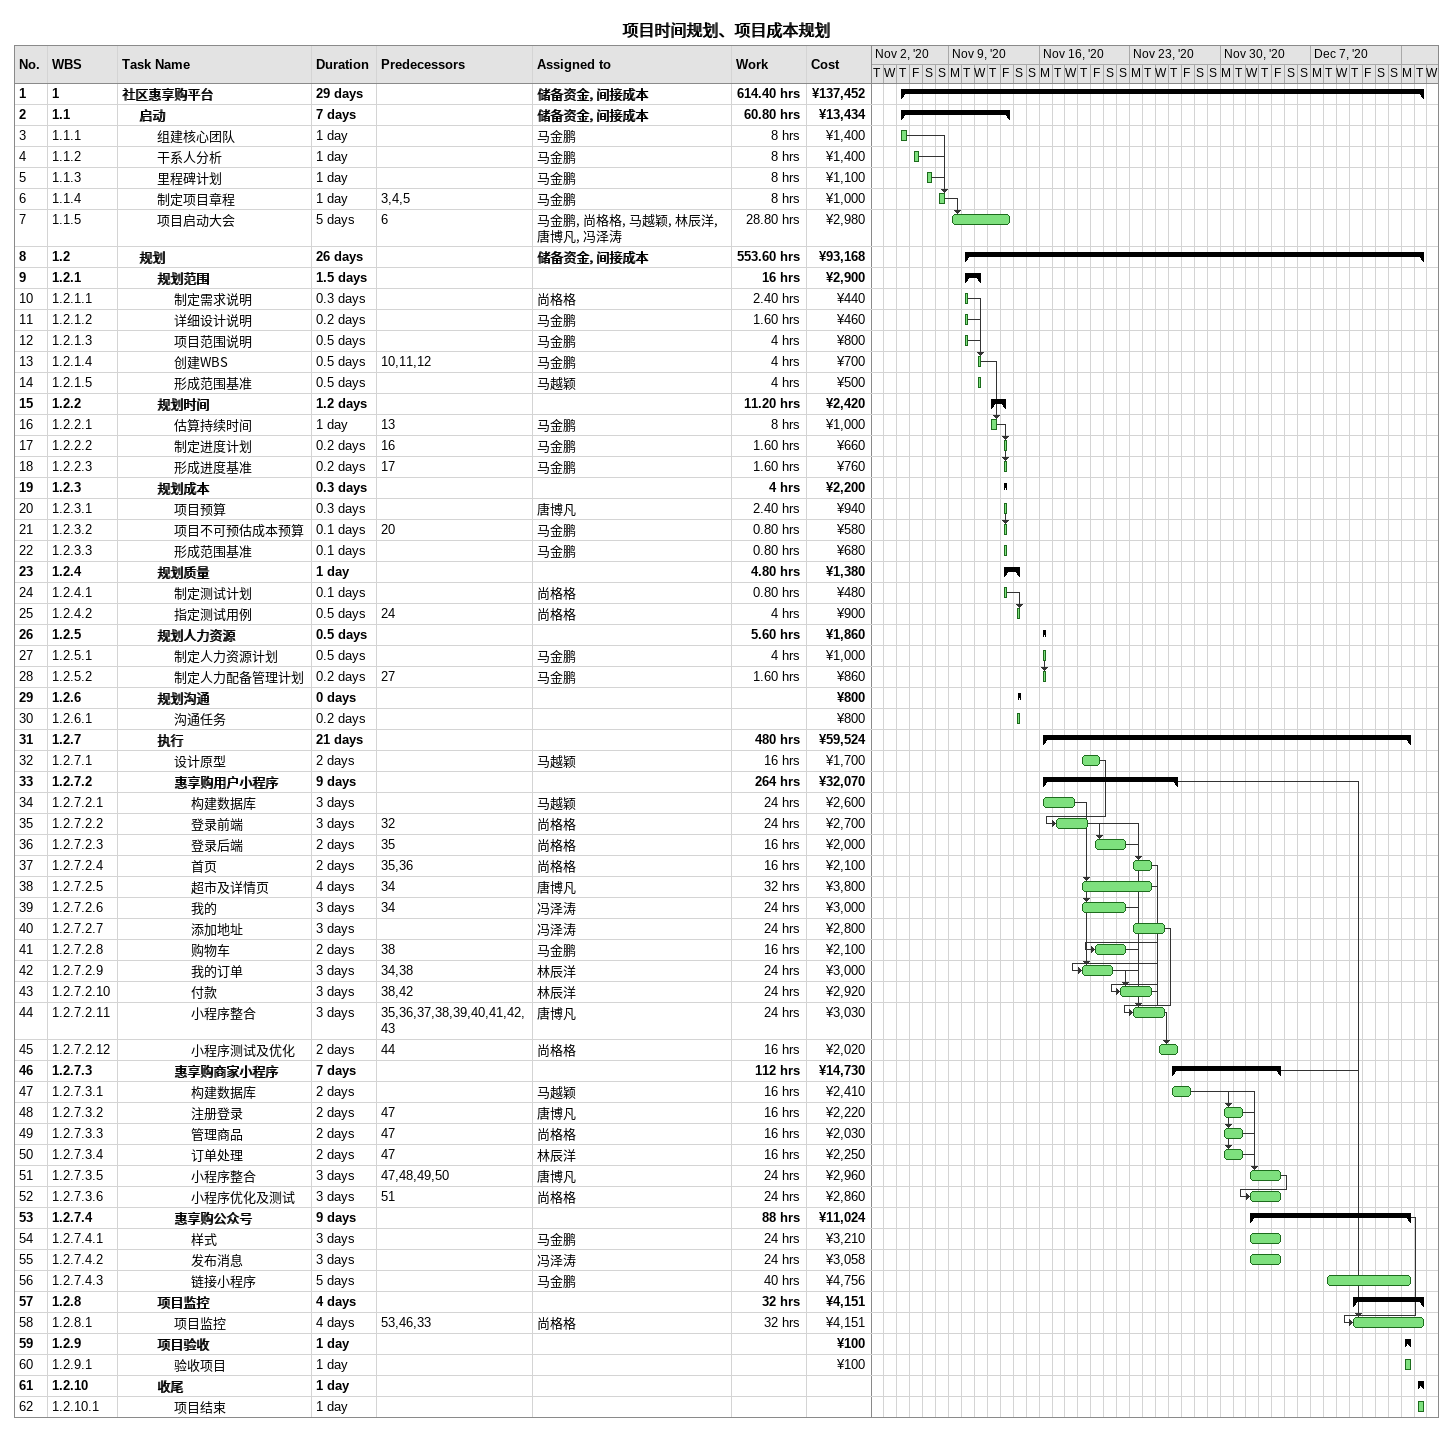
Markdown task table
项目时间规划、项目成本规划

| ID | WBS | Task | Duration | Start | Finish | Predecessors | Resources | Work (h) | Cost (¥) |
|---|---|---|---|---|---|---|---|---|---|
| 1 | 1 | **社区惠享购平台** | 29d | 2020-11-05 | 2020-12-15 |  | 储备资金, 间接成本 | 614.40 | 137452 |
| 2 | 1.1 | **启动** | 7d | 2020-11-05 | 2020-11-13 |  | 储备资金, 间接成本 | 60.80 | 13434 |
| 3 | 1.1.1 | 组建核心团队 | 1d | 2020-11-05 | 2020-11-05 |  | 马金鹏 | 8 | 1400 |
| 4 | 1.1.2 | 干系人分析 | 1d | 2020-11-06 | 2020-11-06 |  | 马金鹏 | 8 | 1400 |
| 5 | 1.1.3 | 里程碑计划 | 1d | 2020-11-07 | 2020-11-07 |  | 马金鹏 | 8 | 1100 |
| 6 | 1.1.4 | 制定项目章程 | 1d | 2020-11-08 | 2020-11-08 | 3, 4, 5 | 马金鹏 | 8 | 1000 |
| 7 | 1.1.5 | 项目启动大会 | 5d | 2020-11-09 | 2020-11-13 | 6 | 马金鹏, 尚格格, 马越颖, 林辰洋, 唐博凡, 冯泽涛 | 28.80 | 2980 |
| 8 | 1.2 | **规划** | 26d | 2020-11-10 | 2020-12-15 |  | 储备资金, 间接成本 | 553.60 | 93168 |
| 9 | 1.2.1 | **规划范围** | 1.5d | 2020-11-10 | 2020-11-11 |  |  | 16 | 2900 |
| 10 | 1.2.1.1 | 制定需求说明 | 0.3d | 2020-11-10 | 2020-11-10 |  | 尚格格 | 2.40 | 440 |
| 11 | 1.2.1.2 | 详细设计说明 | 0.2d | 2020-11-10 | 2020-11-10 |  | 马金鹏 | 1.60 | 460 |
| 12 | 1.2.1.3 | 项目范围说明 | 0.5d | 2020-11-10 | 2020-11-10 |  | 马金鹏 | 4 | 800 |
| 13 | 1.2.1.4 | 创建WBS | 0.5d | 2020-11-11 | 2020-11-11 | 10, 11, 12 | 马金鹏 | 4 | 700 |
| 14 | 1.2.1.5 | 形成范围基准 | 0.5d | 2020-11-11 | 2020-11-11 |  | 马越颖 | 4 | 500 |
| 15 | 1.2.2 | **规划时间** | 1.2d | 2020-11-12 | 2020-11-13 |  |  | 11.20 | 2420 |
| 16 | 1.2.2.1 | 估算持续时间 | 1d | 2020-11-12 | 2020-11-12 | 13 | 马金鹏 | 8 | 1000 |
| 17 | 1.2.2.2 | 制定进度计划 | 0.2d | 2020-11-13 | 2020-11-13 | 16 | 马金鹏 | 1.60 | 660 |
| 18 | 1.2.2.3 | 形成进度基准 | 0.2d | 2020-11-13 | 2020-11-13 | 17 | 马金鹏 | 1.60 | 760 |
| 19 | 1.2.3 | **规划成本** | 0.3d | 2020-11-13 | 2020-11-13 |  |  | 4 | 2200 |
| 20 | 1.2.3.1 | 项目预算 | 0.3d | 2020-11-13 | 2020-11-13 |  | 唐博凡 | 2.40 | 940 |
| 21 | 1.2.3.2 | 项目不可预估成本预算 | 0.1d | 2020-11-13 | 2020-11-13 | 20 | 马金鹏 | 0.80 | 580 |
| 22 | 1.2.3.3 | 形成范围基准 | 0.1d | 2020-11-13 | 2020-11-13 |  | 马金鹏 | 0.80 | 680 |
| 23 | 1.2.4 | **规划质量** | 1d | 2020-11-13 | 2020-11-14 |  |  | 4.80 | 1380 |
| 24 | 1.2.4.1 | 制定测试计划 | 0.1d | 2020-11-13 | 2020-11-13 |  | 尚格格 | 0.80 | 480 |
| 25 | 1.2.4.2 | 指定测试用例 | 0.5d | 2020-11-14 | 2020-11-14 | 24 | 尚格格 | 4 | 900 |
| 26 | 1.2.5 | **规划人力资源** | 0.5d | 2020-11-16 | 2020-11-16 |  |  | 5.60 | 1860 |
| 27 | 1.2.5.1 | 制定人力资源计划 | 0.5d | 2020-11-16 | 2020-11-16 |  | 马金鹏 | 4 | 1000 |
| 28 | 1.2.5.2 | 制定人力配备管理计划 | 0.2d | 2020-11-16 | 2020-11-16 | 27 | 马金鹏 | 1.60 | 860 |
| 29 | 1.2.6 | **规划沟通** | 0d | 2020-11-14 | 2020-11-14 |  |  |  | 800 |
| 30 | 1.2.6.1 | 沟通任务 | 0.2d | 2020-11-14 | 2020-11-14 |  |  |  | 800 |
| 31 | 1.2.7 | **执行** | 21d | 2020-11-16 | 2020-12-14 |  |  | 480 | 59524 |
| 32 | 1.2.7.1 | 设计原型 | 2d | 2020-11-19 | 2020-11-20 |  | 马越颖 | 16 | 1700 |
| 33 | 1.2.7.2 | **惠享购用户小程序** | 9d | 2020-11-16 | 2020-11-26 |  |  | 264 | 32070 |
| 34 | 1.2.7.2.1 | 构建数据库 | 3d | 2020-11-16 | 2020-11-18 |  | 马越颖 | 24 | 2600 |
| 35 | 1.2.7.2.2 | 登录前端 | 3d | 2020-11-17 | 2020-11-19 | 32 | 尚格格 | 24 | 2700 |
| 36 | 1.2.7.2.3 | 登录后端 | 2d | 2020-11-20 | 2020-11-22 | 35 | 尚格格 | 16 | 2000 |
| 37 | 1.2.7.2.4 | 首页 | 2d | 2020-11-23 | 2020-11-24 | 35, 36 | 尚格格 | 16 | 2100 |
| 38 | 1.2.7.2.5 | 超市及详情页 | 4d | 2020-11-19 | 2020-11-24 | 34 | 唐博凡 | 32 | 3800 |
| 39 | 1.2.7.2.6 | 我的 | 3d | 2020-11-19 | 2020-11-22 | 34 | 冯泽涛 | 24 | 3000 |
| 40 | 1.2.7.2.7 | 添加地址 | 3d | 2020-11-23 | 2020-11-25 |  | 冯泽涛 | 24 | 2800 |
| 41 | 1.2.7.2.8 | 购物车 | 2d | 2020-11-20 | 2020-11-22 | 38 | 马金鹏 | 16 | 2100 |
| 42 | 1.2.7.2.9 | 我的订单 | 3d | 2020-11-19 | 2020-11-21 | 34, 38 | 林辰洋 | 24 | 3000 |
| 43 | 1.2.7.2.10 | 付款 | 3d | 2020-11-22 | 2020-11-24 | 38, 42 | 林辰洋 | 24 | 2920 |
| 44 | 1.2.7.2.11 | 小程序整合 | 3d | 2020-11-23 | 2020-11-25 | 35, 36, 37, 38, 39, 40, 41, 42, 43 | 唐博凡 | 24 | 3030 |
| 45 | 1.2.7.2.12 | 小程序测试及优化 | 2d | 2020-11-25 | 2020-11-26 | 44 | 尚格格 | 16 | 2020 |
| 46 | 1.2.7.3 | **惠享购商家小程序** | 7d | 2020-11-26 | 2020-12-04 |  |  | 112 | 14730 |
| 47 | 1.2.7.3.1 | 构建数据库 | 2d | 2020-11-26 | 2020-11-27 |  | 马越颖 | 16 | 2410 |
| 48 | 1.2.7.3.2 | 注册登录 | 2d | 2020-11-30 | 2020-12-01 | 47 | 唐博凡 | 16 | 2220 |
| 49 | 1.2.7.3.3 | 管理商品 | 2d | 2020-11-30 | 2020-12-01 | 47 | 尚格格 | 16 | 2030 |
| 50 | 1.2.7.3.4 | 订单处理 | 2d | 2020-11-30 | 2020-12-01 | 47 | 林辰洋 | 16 | 2250 |
| 51 | 1.2.7.3.5 | 小程序整合 | 3d | 2020-12-02 | 2020-12-04 | 47, 48, 49, 50 | 唐博凡 | 24 | 2960 |
| 52 | 1.2.7.3.6 | 小程序优化及测试 | 3d | 2020-12-02 | 2020-12-04 | 51 | 尚格格 | 24 | 2860 |
| 53 | 1.2.7.4 | **惠享购公众号** | 9d | 2020-12-02 | 2020-12-14 |  |  | 88 | 11024 |
| 54 | 1.2.7.4.1 | 样式 | 3d | 2020-12-02 | 2020-12-04 |  | 马金鹏 | 24 | 3210 |
| 55 | 1.2.7.4.2 | 发布消息 | 3d | 2020-12-02 | 2020-12-04 |  | 冯泽涛 | 24 | 3058 |
| 56 | 1.2.7.4.3 | 链接小程序 | 5d | 2020-12-08 | 2020-12-14 |  | 马金鹏 | 40 | 4756 |
| 57 | 1.2.8 | **项目监控** | 4d | 2020-12-10 | 2020-12-15 |  |  | 32 | 4151 |
| 58 | 1.2.8.1 | 项目监控 | 4d | 2020-12-10 | 2020-12-15 | 53, 46, 33 | 尚格格 | 32 | 4151 |
| 59 | 1.2.9 | **项目验收** | 1d | 2020-12-14 | 2020-12-14 |  |  |  | 100 |
| 60 | 1.2.9.1 | 验收项目 | 1d | 2020-12-14 | 2020-12-14 |  |  |  | 100 |
| 61 | 1.2.10 | **收尾** | 1d | 2020-12-15 | 2020-12-15 |  |  |  |  |
| 62 | 1.2.10.1 | 项目结束 | 1d | 2020-12-15 | 2020-12-15 |  |  |  |  |
